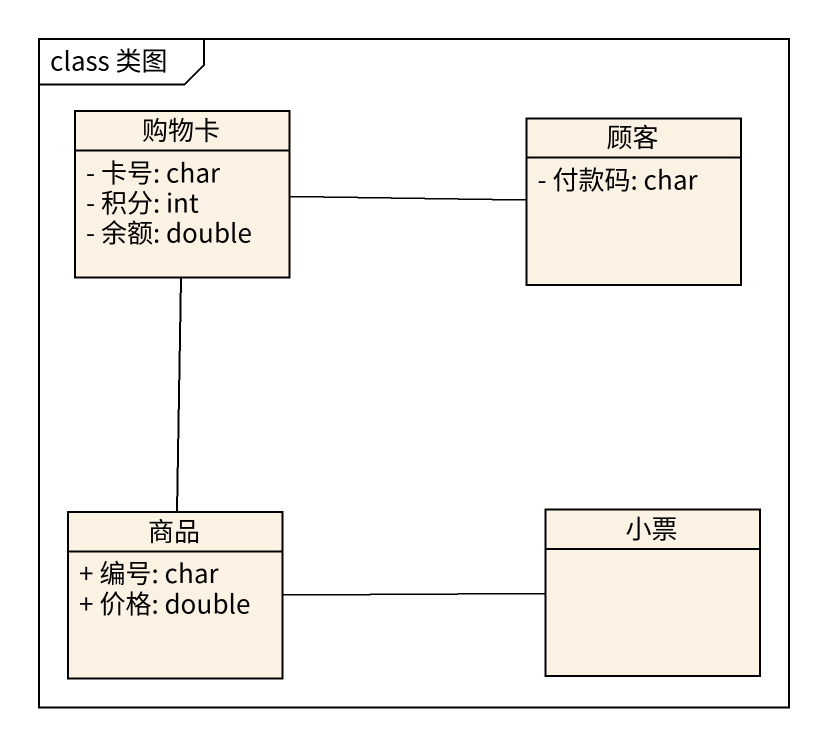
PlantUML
@startuml
mainframe class 类图
hide circle
hide empty members
skinparam classAttributeIconSize 0
class 购物卡 {
  - 卡号: char
  - 积分: int
  - 余额: double
}
class 顾客 {
  - 付款码: char
}
class 小票
class 商品 {
  + 编号: char
  + 价格: double
}
购物卡 -right- 顾客
购物卡 -- 商品
商品 -right- 小票
@enduml
